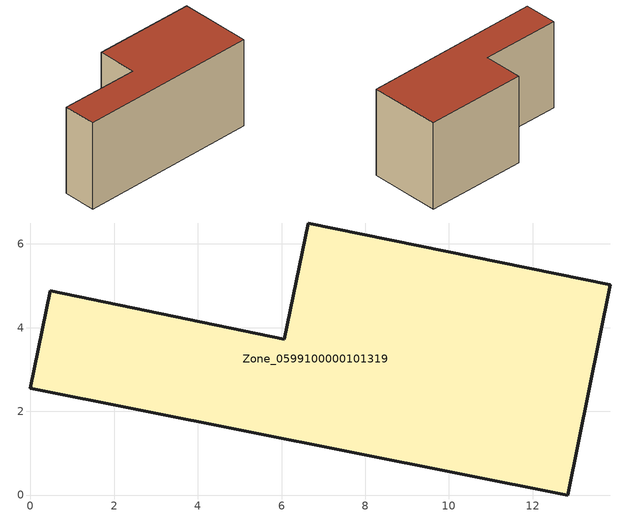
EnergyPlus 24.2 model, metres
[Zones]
Zone_0599100000101319
 floor ground (C_G): 12.84,0 0,2.55 0.47,4.88 6.07,3.72 6.64,6.5 13.85,5.03 z0
 wall outside (C_F): 6.07,3.72 0.47,4.88 0,2.55 12.84,0 13.85,5.03 6.64,6.5 6.07,3.72 z0:6.53
 roof outside (C_R): 13.85,5.03 6.64,6.5 6.07,3.72 0.47,4.88 0,2.55 12.84,0 z6.53
[BUILDING]
Pand.0599100000101319: North Axis=0; Terrain=City; Loads Convergence Tolerance Value=0.04; Temperature Convergence Tolerance Value=0.4; Solar Distribution=FullExterior; Maximum Number of Warmup Days=25; Minimum Number of Warmup Days=1
[Site:Location]
Rotterdam.The.Hague.AP_ZH_NLD Design_Conditions: Latitude=51.96; Longitude=4.45; Time Zone=1; Elevation=-4.5
[SITE:GROUNDTEMPERATURE:BUILDINGSURFACE]
18, 18, 18, 18, 18, 18, 18, 18, 18, 18, 18, 18
[MATERIAL] Thermal Absorptance=0.9; Solar Absorptance=0.7; Visible Absorptance=0.7
Name | Roughness | Thickness | Conductivity | Density | Specific Heat
G.TC.1946 | MediumSmooth | 0.15 | 1 | 540 | 1210
F.TC.1946 | Rough | 0.3 | 0.857143 | 1920 | 840
R.TC.1946 | MediumRough | 0.2 | 0.909091 | 1500 | 1000
[CONSTRUCTION]
C_G: G.TC.1946
C_F: F.TC.1946
C_R: R.TC.1946
[ZONE]
Zone_0599100000101319: Type=1; Multiplier=1; Ceiling Height=Autocalculate; Volume=Autocalculate; Floor Area=autocalculate; Part of Total Floor Area=Yes
[ZONEINFILTRATION:DESIGNFLOWRATE]
Infil_Zone_0599100000101319: Zone or ZoneList or Space or SpaceList=Zone_0599100000101319; Schedule=AlwaysOn; Design Flow Rate Calculation Method=Flow/Area; Flow Rate per Floor Area=0.003; Constant Term Coefficient=1; Temperature Term Coefficient=0; Velocity Term Coefficient=0; Velocity Squared Term Coefficient=0
[HVACTEMPLATE:ZONE:IDEALLOADSAIRSYSTEM]
Zone_0599100000101319: Maximum Heating Supply Air Temperature=50; Minimum Cooling Supply Air Temperature=13; Maximum Heating Supply Air Humidity Ratio=0.0156; Minimum Cooling Supply Air Humidity Ratio=0.0077; Heating Limit=NoLimit; Cooling Limit=NoLimit; Dehumidification Control Type=ConstantSensibleHeatRatio; Cooling Sensible Heat Ratio=0.7; Dehumidification Setpoint=60; Humidification Control Type=None; Humidification Setpoint=30; Outdoor Air Method=None; Outdoor Air Flow Rate per Person=0.00944; Outdoor Air Flow Rate per Zone Floor Area=0; Outdoor Air Flow Rate per Zone=0; Demand Controlled Ventilation Type=None; Outdoor Air Economizer Type=NoEconomizer; Heat Recovery Type=None; Sensible Heat Recovery Effectiveness=0.7; Latent Heat Recovery Effectiveness=0.65
[ZONECONTROL:THERMOSTAT]
ThermostatControl_Zone_0599100000101319: Zone or ZoneList=Zone_0599100000101319; Control Type Schedule=DualSetpointControlType; Control 1=Thermostat_Zone_0599100000101319; Temperature Difference Between Cutout And Setpoint=0
[THERMOSTATSETPOINT:DUALSETPOINT]
Thermostat_Zone_0599100000101319: Heating Setpoint Temperature Schedule=HeatingSetpoint_Zone_0599100000101319; Cooling Setpoint Temperature Schedule=CoolingSetpoint_Zone_0599100000101319
[SCHEDULE:COMPACT]
HeatingSetpoint_Zone_0599100000101319: Through: 12/31, For: AllDays, Until: 24:00, 21
CoolingSetpoint_Zone_0599100000101319: Through: 12/31, For: AllDays, Until: 24:00, 24
DualSetpointControlType: Through: 12/31, For: AllDays, Until: 24:00, 4
AlwaysOn: Through: 12/31, For: AllDays, Until: 24:00, 1
